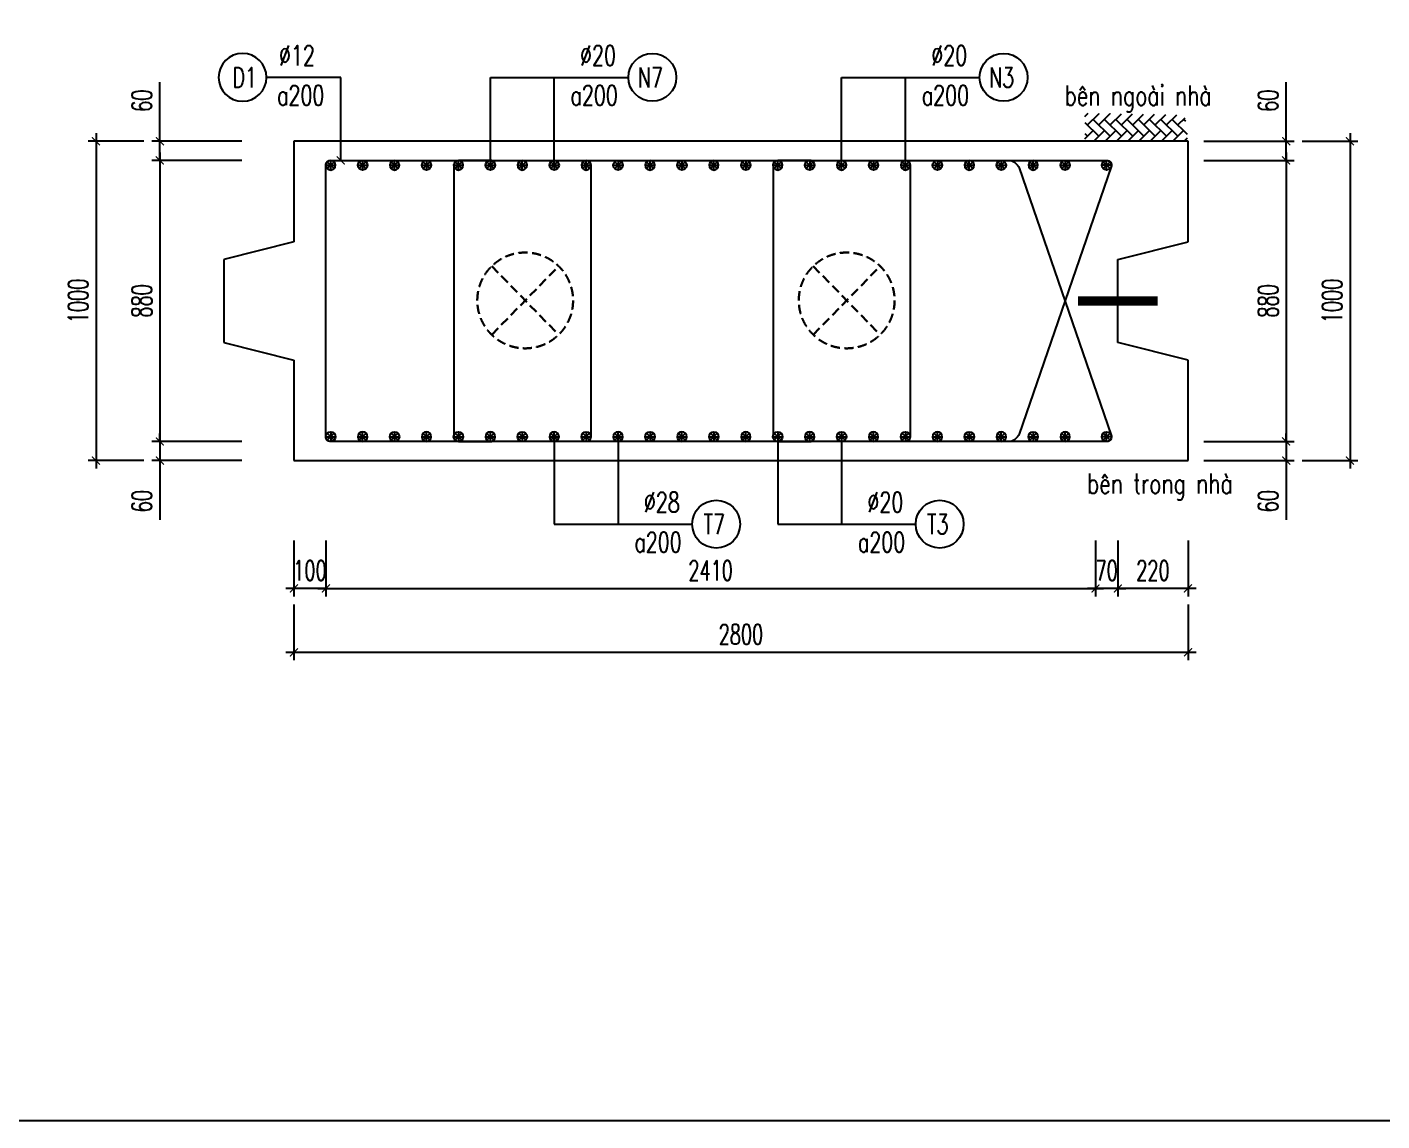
# Model space of a CAD drawing. Header units: millimetres. Extents: x -143483 to 1166745, y -1448440 to -1202244.
# Drawn here: x 178304 to 195275, y -1269879 to -1256179 of the extents above; entities that cross this region are included whole.
import ezdxf
from ezdxf.enums import TextEntityAlignment as Align

# ---------------------------------------------------------------- set-up
doc = ezdxf.new("R2010")
doc.units = ezdxf.units.MM
doc.header["$LTSCALE"] = 30
doc.header["$PDMODE"] = 3
doc.linetypes.add('DASHED', pattern=[19.05, 12.7, -6.35])
doc.layers.get('0').update_dxf_attribs({"lineweight": 9})
doc.layers.get('Defpoints').update_dxf_attribs({"lineweight": 9})
for name, color, linetype in [('ccu11-Cotthep', 9, 'Continuous'), ('ccu11-Dim', 8, 'Continuous'), ('ccu11-Hatch', 8, 'Continuous'), ('ccu11-Text', 31, 'Continuous'), ('ccu11-Thay', 7, 'Continuous'), ('ccu11-Thep', 4, 'Continuous'), ('ccu11-Thep doc', 4, 'Continuous'), ('ccu11-Thepdai', 6, 'Continuous')]:
    doc.layers.add(name, color=color, linetype=linetype)
doc.layers.add('ccu11-Khuat', color=9, linetype='DASHED', lineweight=30)
doc.layers.add('Vicom_thep doc', color=1, linetype='Continuous', lineweight=35)
doc.styles.add('ccu11-dim', font='vnsimli.shx', dxfattribs={"width": 0.65, "bigfont": 'bigfont.shx'})
doc.styles.add('ccu11-vnsimli', font='vnsimli.shx', dxfattribs={"width": 0.8, "bigfont": 'vns.shx'})
doc.styles.add('ccu11-vnsimple', font='vnsimple.shx', dxfattribs={"bigfont": 'bigfont.shx'})
doc.styles.add('ccu11_simli', font='vnsimli.shx', dxfattribs={"width": 0.8})
doc.dimstyles.new('ccu11-100', dxfattribs={"dimscale": 100, "dimtxt": 2.5, "dimasz": 1, "dimexe": 1, "dimexo": 2, "dimgap": 1, "dimtad": 1, "dimdec": 0, "dimdsep": 46, "dimtxsty": 'ccu11-dim', "dimblk": 'ARCHTICK', "dimcen": -1, "dimdle": 1, "dimclrd": 256, "dimclre": 256, "dimclrt": 3, "dimadec": 0, "dimazin": 2, "dimtfac": 0.1, "dimtdec": 0, "dimtmove": 0, "dimatfit": 1, "dimldrblk": 'ARCHTICK', "dimfxl": 0, "dimtvp": 0.833333, "dimtolj": 1, "dimtzin": 12, "dimarcsym": 0})
doc.dimstyles.new('ccu11-100x4', dxfattribs={"dimscale": 100, "dimtxt": 2.5, "dimasz": 1, "dimexe": 1, "dimexo": 2, "dimgap": 1, "dimtad": 1, "dimdec": 0, "dimlfac": 0.25, "dimdsep": 46, "dimtxsty": 'ccu11-dim', "dimblk": 'ARCHTICK', "dimcen": -1, "dimdle": 1, "dimclrd": 256, "dimclre": 256, "dimclrt": 3, "dimadec": 0, "dimazin": 2, "dimtfac": 0.1, "dimtdec": 0, "dimtmove": 0, "dimatfit": 1, "dimldrblk": 'ARCHTICK', "dimfxl": 0, "dimtvp": 0.833333, "dimtolj": 1, "dimtzin": 12, "dimarcsym": 0})

# ---------------------------------------------------------------- blocks, each defined once
blk = doc.blocks.new('MCT')
at = {"ltscale": 0.005}
for p, q in [((-0.49, 0), (0.49, 0)), ((0.35, -0.35), (-0.35, 0.35)), ((-0.35, -0.35), (0.35, 0.35)), ((0, -0.49), (0, 0.49))]:
    blk.add_line(p, q, dxfattribs=at)
blk.add_circle((0, 0), 0.492, dxfattribs=at)
blk = doc.blocks.new('*U2109')
at = {"layer": 'ccu11-Thep doc', "xscale": -121.9200000001001, "yscale": 121.9200000001001, "zscale": 121.92, "rotation": 270}
blk.add_blockref('MCT', (0, 0), dxfattribs=at)
blk = doc.blocks.new('*U2110')
at = {"layer": 'ccu11-Thep doc', "color": 0, "linetype": 'ByBlock', "lineweight": -2, "transparency": 16777216}
for p in [(0, 0), (800, 0), (1600, 0), (2400, 0), (3200, 0), (4000, 0), (4800, 0), (5600, 0), (6400, 0), (7200, 0), (8000, 0), (8800, 0)]:
    blk.add_blockref('*U2109', p, dxfattribs=at)
blk = doc.blocks.new('*U2111')
at = {"layer": 'ccu11-Thep doc', "xscale": -121.9200000001001, "yscale": 121.9200000001001, "zscale": 121.92, "rotation": 270}
blk.add_blockref('MCT', (0, 0), dxfattribs=at)
blk = doc.blocks.new('*U2112')
at = {"layer": 'ccu11-Thep doc', "color": 0, "linetype": 'ByBlock', "lineweight": -2, "transparency": 16777216}
for p in [(0, 0), (800, 0), (1600, 0), (2400, 0), (3200, 0), (4000, 0), (4800, 0), (5600, 0), (6400, 0), (7200, 0), (8000, 0), (8800, 0)]:
    blk.add_blockref('*U2111', p, dxfattribs=at)
blk = doc.blocks.new('_ARCHTICK')
at = {"color": 0, "linetype": 'ByBlock', "const_width": 0.15}
blk.add_lwpolyline([(-0.5, -0.5), (0.5, 0.5)], dxfattribs=at)
blk = doc.blocks.new('*D2561')
at = {"layer": 'ccu11-Dim', "linetype": 'ByBlock', "lineweight": -2, "ltscale": 30, "transparency": 16777216}
for p, q in [((179967, -1257609), (179967, -1256870)), ((180995, -1257609), (179867, -1257609)), ((179967, -1257849), (179967, -1257609)), ((180995, -1257849), (179867, -1257849)), ((179967, -1257849), (179967, -1257949))]:
    blk.add_line(p, q, dxfattribs=at)
at = {"layer": 'Defpoints', "color": 0, "linetype": 'ByBlock', "ltscale": 30, "transparency": 16777216}
for p in [(181195, -1257609), (179967, -1257849), (181195, -1257849)]:
    blk.add_point(p, dxfattribs=at)
at = {"layer": 'ccu11-Dim', "linetype": 'ByBlock', "lineweight": -2, "ltscale": 30, "transparency": 16777216, "xscale": 100, "yscale": 100, "zscale": 100}
for p, rotation in [((179967, -1257609), 270), ((179967, -1257849), 90)]:
    blk.add_blockref('_ARCHTICK', p, dxfattribs=dict(at, rotation=rotation))
at = {"layer": 'ccu11-Dim', "color": 3, "linetype": 'ByBlock', "ltscale": 30, "transparency": 16777216, "insert": (179742, -1257101), "char_height": 250, "attachment_point": 5, "rotation": 90, "style": 'ccu11-dim'}
blk.add_mtext('\\A1;60', dxfattribs=at)
blk = doc.blocks.new('*D2562')
at = {"layer": 'ccu11-Dim', "linetype": 'ByBlock', "lineweight": -2, "ltscale": 30, "transparency": 16777216}
for p, q in [((180995, -1257849), (179867, -1257849)), ((179967, -1257749), (179967, -1261469)), ((180995, -1261369), (179867, -1261369))]:
    blk.add_line(p, q, dxfattribs=at)
at = {"layer": 'Defpoints', "color": 0, "linetype": 'ByBlock', "ltscale": 30, "transparency": 16777216}
for p in [(181195, -1257849), (179967, -1261369), (181195, -1261369)]:
    blk.add_point(p, dxfattribs=at)
at = {"layer": 'ccu11-Dim', "linetype": 'ByBlock', "lineweight": -2, "ltscale": 30, "transparency": 16777216, "xscale": 100, "yscale": 100, "zscale": 100}
for p, rotation in [((179967, -1257849), 90), ((179967, -1261369), 270)]:
    blk.add_blockref('_ARCHTICK', p, dxfattribs=dict(at, rotation=rotation))
at = {"layer": 'ccu11-Dim', "color": 3, "linetype": 'ByBlock', "ltscale": 30, "transparency": 16777216, "insert": (179742, -1259609), "char_height": 250, "attachment_point": 5, "rotation": 90, "style": 'ccu11-dim'}
blk.add_mtext('\\A1;880', dxfattribs=at)
blk = doc.blocks.new('*D2563')
at = {"layer": 'ccu11-Dim', "linetype": 'ByBlock', "lineweight": -2, "ltscale": 30, "transparency": 16777216}
for p, q in [((179967, -1261369), (179967, -1261269)), ((180995, -1261369), (179867, -1261369)), ((179967, -1261369), (179967, -1261609)), ((180995, -1261609), (179867, -1261609)), ((179967, -1261609), (179967, -1262349))]:
    blk.add_line(p, q, dxfattribs=at)
at = {"layer": 'Defpoints', "color": 0, "linetype": 'ByBlock', "ltscale": 30, "transparency": 16777216}
for p in [(179967, -1261369), (181195, -1261369), (181195, -1261609)]:
    blk.add_point(p, dxfattribs=at)
at = {"layer": 'ccu11-Dim', "linetype": 'ByBlock', "lineweight": -2, "ltscale": 30, "transparency": 16777216, "xscale": 100, "yscale": 100, "zscale": 100}
for p, rotation in [((179967, -1261369), 270), ((179967, -1261609), 90)]:
    blk.add_blockref('_ARCHTICK', p, dxfattribs=dict(at, rotation=rotation))
at = {"layer": 'ccu11-Dim', "color": 3, "linetype": 'ByBlock', "ltscale": 30, "transparency": 16777216, "insert": (179742, -1262117), "char_height": 250, "attachment_point": 5, "rotation": 90, "style": 'ccu11-dim'}
blk.add_mtext('\\A1;60', dxfattribs=at)
blk = doc.blocks.new('*D2564')
at = {"layer": 'ccu11-Dim', "linetype": 'ByBlock', "lineweight": -2, "ltscale": 30, "transparency": 16777216}
for p, q in [((179167, -1257509), (179167, -1261709)), ((179767, -1257609), (179067, -1257609)), ((179767, -1261609), (179067, -1261609))]:
    blk.add_line(p, q, dxfattribs=at)
at = {"layer": 'Defpoints', "color": 0, "linetype": 'ByBlock', "ltscale": 30, "transparency": 16777216}
for p in [(179967, -1257609), (179167, -1261609), (179967, -1261609)]:
    blk.add_point(p, dxfattribs=at)
at = {"layer": 'ccu11-Dim', "linetype": 'ByBlock', "lineweight": -2, "ltscale": 30, "transparency": 16777216, "xscale": 100, "yscale": 100, "zscale": 100}
for p, rotation in [((179167, -1257609), 90), ((179167, -1261609), 270)]:
    blk.add_blockref('_ARCHTICK', p, dxfattribs=dict(at, rotation=rotation))
at = {"layer": 'ccu11-Dim', "color": 3, "linetype": 'ByBlock', "ltscale": 30, "transparency": 16777216, "insert": (178942, -1259609), "char_height": 250, "attachment_point": 5, "rotation": 90, "style": 'ccu11-dim'}
blk.add_mtext('\\A1;1000', dxfattribs=at)
blk = doc.blocks.new('*D2565')
at = {"layer": 'ccu11-Dim', "linetype": 'ByBlock', "lineweight": -2, "ltscale": 30, "transparency": 16777216}
for p, q in [((191966, -1262610), (191966, -1263310)), ((192846, -1262610), (192846, -1263310)), ((192946, -1263210), (191866, -1263210))]:
    blk.add_line(p, q, dxfattribs=at)
at = {"layer": 'Defpoints', "color": 0, "linetype": 'ByBlock', "ltscale": 30, "transparency": 16777216}
for p in [(191966, -1262410), (192846, -1262410), (191966, -1263210)]:
    blk.add_point(p, dxfattribs=at)
at = {"layer": 'ccu11-Dim', "linetype": 'ByBlock', "lineweight": -2, "ltscale": 30, "transparency": 16777216, "xscale": 100, "yscale": 100, "zscale": 100, "rotation": 180}
blk.add_blockref('_ARCHTICK', (191966, -1263210), dxfattribs=at)
at = {"layer": 'ccu11-Dim', "linetype": 'ByBlock', "lineweight": -2, "ltscale": 30, "transparency": 16777216, "xscale": 100, "yscale": 100, "zscale": 100}
blk.add_blockref('_ARCHTICK', (192846, -1263210), dxfattribs=at)
at = {"layer": 'ccu11-Dim', "color": 3, "linetype": 'ByBlock', "ltscale": 30, "transparency": 16777216, "insert": (192406, -1262985), "char_height": 250, "attachment_point": 5, "style": 'ccu11-dim'}
blk.add_mtext('\\A1;220', dxfattribs=at)
blk = doc.blocks.new('*D2566')
at = {"layer": 'ccu11-Dim', "linetype": 'ByBlock', "lineweight": -2, "ltscale": 30, "transparency": 16777216}
for p, q in [((181646, -1263410), (181646, -1264110)), ((192846, -1263410), (192846, -1264110)), ((181546, -1264010), (192946, -1264010))]:
    blk.add_line(p, q, dxfattribs=at)
at = {"layer": 'Defpoints', "color": 0, "linetype": 'ByBlock', "ltscale": 30, "transparency": 16777216}
for p in [(181646, -1263210), (192846, -1263210), (192846, -1264010)]:
    blk.add_point(p, dxfattribs=at)
at = {"layer": 'ccu11-Dim', "linetype": 'ByBlock', "lineweight": -2, "ltscale": 30, "transparency": 16777216, "xscale": 100, "yscale": 100, "zscale": 100, "rotation": 180}
blk.add_blockref('_ARCHTICK', (181646, -1264010), dxfattribs=at)
at = {"layer": 'ccu11-Dim', "linetype": 'ByBlock', "lineweight": -2, "ltscale": 30, "transparency": 16777216, "xscale": 100, "yscale": 100, "zscale": 100}
blk.add_blockref('_ARCHTICK', (192846, -1264010), dxfattribs=at)
at = {"layer": 'ccu11-Dim', "color": 3, "linetype": 'ByBlock', "ltscale": 30, "transparency": 16777216, "insert": (187246, -1263785), "char_height": 250, "attachment_point": 5, "style": 'ccu11-dim'}
blk.add_mtext('\\A1;2800', dxfattribs=at)
blk = doc.blocks.new('*D2567')
at = {"layer": 'ccu11-Dim', "linetype": 'ByBlock', "lineweight": -2, "ltscale": 30, "transparency": 16777216}
for p, q in [((191686, -1262610), (191686, -1263310)), ((191966, -1262610), (191966, -1263310)), ((191686, -1263210), (191586, -1263210)), ((191966, -1263210), (191686, -1263210)), ((191966, -1263210), (192066, -1263210))]:
    blk.add_line(p, q, dxfattribs=at)
at = {"layer": 'Defpoints', "color": 0, "linetype": 'ByBlock', "ltscale": 30, "transparency": 16777216}
for p in [(191686, -1262410), (191966, -1262410), (191686, -1263210)]:
    blk.add_point(p, dxfattribs=at)
at = {"layer": 'ccu11-Dim', "linetype": 'ByBlock', "lineweight": -2, "ltscale": 30, "transparency": 16777216, "xscale": 100, "yscale": 100, "zscale": 100}
blk.add_blockref('_ARCHTICK', (191686, -1263210), dxfattribs=at)
at = {"layer": 'ccu11-Dim', "linetype": 'ByBlock', "lineweight": -2, "ltscale": 30, "transparency": 16777216, "xscale": 100, "yscale": 100, "zscale": 100, "rotation": 180}
blk.add_blockref('_ARCHTICK', (191966, -1263210), dxfattribs=at)
at = {"layer": 'ccu11-Dim', "color": 3, "linetype": 'ByBlock', "ltscale": 30, "transparency": 16777216, "insert": (191826, -1262985), "char_height": 250, "attachment_point": 5, "style": 'ccu11-dim'}
blk.add_mtext('\\A1;70', dxfattribs=at)
blk = doc.blocks.new('*D2568')
at = {"layer": 'ccu11-Dim', "linetype": 'ByBlock', "lineweight": -2, "ltscale": 30, "transparency": 16777216}
for p, q in [((182046, -1262610), (182046, -1263310)), ((191686, -1262610), (191686, -1263310)), ((181946, -1263210), (191786, -1263210))]:
    blk.add_line(p, q, dxfattribs=at)
at = {"layer": 'Defpoints', "color": 0, "linetype": 'ByBlock', "ltscale": 30, "transparency": 16777216}
for p in [(182046, -1262410), (191686, -1262410), (191686, -1263210)]:
    blk.add_point(p, dxfattribs=at)
at = {"layer": 'ccu11-Dim', "linetype": 'ByBlock', "lineweight": -2, "ltscale": 30, "transparency": 16777216, "xscale": 100, "yscale": 100, "zscale": 100, "rotation": 180}
blk.add_blockref('_ARCHTICK', (182046, -1263210), dxfattribs=at)
at = {"layer": 'ccu11-Dim', "linetype": 'ByBlock', "lineweight": -2, "ltscale": 30, "transparency": 16777216, "xscale": 100, "yscale": 100, "zscale": 100}
blk.add_blockref('_ARCHTICK', (191686, -1263210), dxfattribs=at)
at = {"layer": 'ccu11-Dim', "color": 3, "linetype": 'ByBlock', "ltscale": 30, "transparency": 16777216, "insert": (186866, -1262985), "char_height": 250, "attachment_point": 5, "style": 'ccu11-dim'}
blk.add_mtext('\\A1;2410', dxfattribs=at)
blk = doc.blocks.new('*D2569')
at = {"layer": 'ccu11-Dim', "linetype": 'ByBlock', "lineweight": -2, "ltscale": 30, "transparency": 16777216}
for p, q in [((181646, -1262610), (181646, -1263310)), ((182046, -1262610), (182046, -1263310)), ((181646, -1263210), (181546, -1263210)), ((182046, -1263210), (181646, -1263210)), ((182046, -1263210), (182146, -1263210))]:
    blk.add_line(p, q, dxfattribs=at)
at = {"layer": 'Defpoints', "color": 0, "linetype": 'ByBlock', "ltscale": 30, "transparency": 16777216}
for p in [(181646, -1262410), (182046, -1262410), (181646, -1263210)]:
    blk.add_point(p, dxfattribs=at)
at = {"layer": 'ccu11-Dim', "linetype": 'ByBlock', "lineweight": -2, "ltscale": 30, "transparency": 16777216, "xscale": 100, "yscale": 100, "zscale": 100}
blk.add_blockref('_ARCHTICK', (181646, -1263210), dxfattribs=at)
at = {"layer": 'ccu11-Dim', "linetype": 'ByBlock', "lineweight": -2, "ltscale": 30, "transparency": 16777216, "xscale": 100, "yscale": 100, "zscale": 100, "rotation": 180}
blk.add_blockref('_ARCHTICK', (182046, -1263210), dxfattribs=at)
at = {"layer": 'ccu11-Dim', "color": 3, "linetype": 'ByBlock', "ltscale": 30, "transparency": 16777216, "insert": (181846, -1262985), "char_height": 250, "attachment_point": 5, "style": 'ccu11-dim'}
blk.add_mtext('\\A1;100', dxfattribs=at)
blk = doc.blocks.new('SHD')
at = {"layer": 'ccu11-Cotthep'}
blk.add_circle((300, 0), 300, dxfattribs=at)
at = {"layer": 'ccu11-Cotthep', "color": 31, "style": 'ccu11_simli', "width": 0.8}
blk.add_attdef('DK', text='', height=250, dxfattribs=at).set_placement((-101, 65), align=Align.BOTTOM_RIGHT)
blk.add_attdef('KH', text='', height=250, dxfattribs=at).set_placement((300, 0), align=Align.MIDDLE)
blk.add_attdef('KC', text='', height=250, dxfattribs=at).set_placement((-101, -142), align=Align.TOP_RIGHT)
blk = doc.blocks.new('*D2531')
at = {"layer": 'ccu11-Dim', "linetype": 'ByBlock', "lineweight": -2, "ltscale": 30, "transparency": 16777216}
for p, q in [((194075, -1257609), (194075, -1256870)), ((193046, -1257609), (194175, -1257609)), ((194075, -1257849), (194075, -1257609)), ((193046, -1257849), (194175, -1257849)), ((194075, -1257849), (194075, -1257949))]:
    blk.add_line(p, q, dxfattribs=at)
at = {"layer": 'Defpoints', "color": 0, "linetype": 'ByBlock', "ltscale": 30, "transparency": 16777216}
for p in [(192846, -1257609), (192846, -1257849), (194075, -1257849)]:
    blk.add_point(p, dxfattribs=at)
at = {"layer": 'ccu11-Dim', "linetype": 'ByBlock', "lineweight": -2, "ltscale": 30, "transparency": 16777216, "xscale": 100, "yscale": 100, "zscale": 100}
for p, rotation in [((194075, -1257609), 270), ((194075, -1257849), 90)]:
    blk.add_blockref('_ARCHTICK', p, dxfattribs=dict(at, rotation=rotation))
at = {"layer": 'ccu11-Dim', "color": 3, "linetype": 'ByBlock', "ltscale": 30, "transparency": 16777216, "insert": (193850, -1257101), "char_height": 250, "attachment_point": 5, "rotation": 90, "style": 'ccu11-dim'}
blk.add_mtext('\\A1;60', dxfattribs=at)
blk = doc.blocks.new('*D2532')
at = {"layer": 'ccu11-Dim', "linetype": 'ByBlock', "lineweight": -2, "ltscale": 30, "transparency": 16777216}
for p, q in [((193046, -1257849), (194175, -1257849)), ((194075, -1257749), (194075, -1261469)), ((193046, -1261369), (194175, -1261369))]:
    blk.add_line(p, q, dxfattribs=at)
at = {"layer": 'Defpoints', "color": 0, "linetype": 'ByBlock', "ltscale": 30, "transparency": 16777216}
for p in [(192846, -1257849), (192846, -1261369), (194075, -1261369)]:
    blk.add_point(p, dxfattribs=at)
at = {"layer": 'ccu11-Dim', "linetype": 'ByBlock', "lineweight": -2, "ltscale": 30, "transparency": 16777216, "xscale": 100, "yscale": 100, "zscale": 100}
for p, rotation in [((194075, -1257849), 90), ((194075, -1261369), 270)]:
    blk.add_blockref('_ARCHTICK', p, dxfattribs=dict(at, rotation=rotation))
at = {"layer": 'ccu11-Dim', "color": 3, "linetype": 'ByBlock', "ltscale": 30, "transparency": 16777216, "insert": (193850, -1259609), "char_height": 250, "attachment_point": 5, "rotation": 90, "style": 'ccu11-dim'}
blk.add_mtext('\\A1;880', dxfattribs=at)
blk = doc.blocks.new('*D2533')
at = {"layer": 'ccu11-Dim', "linetype": 'ByBlock', "lineweight": -2, "ltscale": 30, "transparency": 16777216}
for p, q in [((194075, -1261369), (194075, -1261269)), ((193046, -1261369), (194175, -1261369)), ((194075, -1261369), (194075, -1261609)), ((193046, -1261609), (194175, -1261609)), ((194075, -1261609), (194075, -1262349))]:
    blk.add_line(p, q, dxfattribs=at)
at = {"layer": 'Defpoints', "color": 0, "linetype": 'ByBlock', "ltscale": 30, "transparency": 16777216}
for p in [(192846, -1261369), (194075, -1261369), (192846, -1261609)]:
    blk.add_point(p, dxfattribs=at)
at = {"layer": 'ccu11-Dim', "linetype": 'ByBlock', "lineweight": -2, "ltscale": 30, "transparency": 16777216, "xscale": 100, "yscale": 100, "zscale": 100}
for p, rotation in [((194075, -1261369), 270), ((194075, -1261609), 90)]:
    blk.add_blockref('_ARCHTICK', p, dxfattribs=dict(at, rotation=rotation))
at = {"layer": 'ccu11-Dim', "color": 3, "linetype": 'ByBlock', "ltscale": 30, "transparency": 16777216, "insert": (193850, -1262117), "char_height": 250, "attachment_point": 5, "rotation": 90, "style": 'ccu11-dim'}
blk.add_mtext('\\A1;60', dxfattribs=at)
blk = doc.blocks.new('*D2534')
at = {"layer": 'ccu11-Dim', "linetype": 'ByBlock', "lineweight": -2, "ltscale": 30, "transparency": 16777216}
for p, q in [((194875, -1257509), (194875, -1261709)), ((194275, -1257609), (194975, -1257609)), ((194275, -1261609), (194975, -1261609))]:
    blk.add_line(p, q, dxfattribs=at)
at = {"layer": 'Defpoints', "color": 0, "linetype": 'ByBlock', "ltscale": 30, "transparency": 16777216}
for p in [(194075, -1257609), (194075, -1261609), (194875, -1261609)]:
    blk.add_point(p, dxfattribs=at)
at = {"layer": 'ccu11-Dim', "linetype": 'ByBlock', "lineweight": -2, "ltscale": 30, "transparency": 16777216, "xscale": 100, "yscale": 100, "zscale": 100}
for p, rotation in [((194875, -1257609), 90), ((194875, -1261609), 270)]:
    blk.add_blockref('_ARCHTICK', p, dxfattribs=dict(at, rotation=rotation))
at = {"layer": 'ccu11-Dim', "color": 3, "linetype": 'ByBlock', "ltscale": 30, "transparency": 16777216, "insert": (194650, -1259609), "char_height": 250, "attachment_point": 5, "rotation": 90, "style": 'ccu11-dim'}
blk.add_mtext('\\A1;1000', dxfattribs=at)
blk = doc.blocks.new('ccu11_block_thep')
at = {"layer": 'ccu11-Thep', "color": 3}
for p, q in [((-0.4, 0), (0.4, 0)), ((-0.28, 0.28), (0.28, -0.28)), ((0.28, 0.28), (-0.28, -0.28)), ((0, 0.4), (0, -0.4))]:
    blk.add_line(p, q, dxfattribs=at)
at = {"layer": 'ccu11-Thep', "color": 1, "const_width": 0.0667}
blk.add_lwpolyline([(-0.4, 0, 1), (0.4, 0, 1), (-0.4, 0, 1)], format="xyb", dxfattribs=at)
at = {"layer": 'ccu11-Thep', "color": 1}
blk.add_circle((0, 0), 0.4, dxfattribs=at)
blk = doc.blocks.new('*U2113')
at = {"layer": 'Vicom_thep doc', "xscale": -150, "yscale": 150, "zscale": 150, "rotation": 180}
blk.add_blockref('ccu11_block_thep', (0, 0), dxfattribs=at)
blk = doc.blocks.new('*U2114')
at = {"layer": 'ccu11-Thep doc', "color": 0, "linetype": 'ByBlock', "lineweight": -2, "transparency": 16777216}
for p in [(0, 0), (800, 0), (1600, 0), (2400, 0), (3200, 0), (4000, 0), (4800, 0), (5600, 0), (6400, 0), (7200, 0), (8000, 0), (8800, 0)]:
    blk.add_blockref('*U2113', p, dxfattribs=at)
blk = doc.blocks.new('*U2115')
at = {"layer": 'Vicom_thep doc', "xscale": -150, "yscale": 150, "zscale": 150, "rotation": 180}
blk.add_blockref('ccu11_block_thep', (0, 0), dxfattribs=at)
blk = doc.blocks.new('*U2116')
at = {"layer": 'ccu11-Thep doc', "color": 0, "linetype": 'ByBlock', "lineweight": -2, "transparency": 16777216}
for p in [(0, 0), (800, 0), (1600, 0), (2400, 0), (3200, 0), (4000, 0), (4800, 0), (5600, 0), (6400, 0), (7200, 0), (8000, 0), (8800, 0)]:
    blk.add_blockref('*U2115', p, dxfattribs=at)

msp = doc.modelspace()

# ---------------------------------------------------------------- hatches: boundary and pattern name
at = {"layer": 'ccu11-Hatch', "ltscale": 10}
h = msp.add_hatch(dxfattribs=at)
h.set_pattern_fill('AR-HBONE', color=256, scale=25, angle=270, style=0)
h.set_pattern_definition([(45, (-3070296.38, 518846.83), (141.4213562, 4e-14), [300, -100]), (315, (-3070225.67, 518917.54), (141.4213562, 4e-14), [300, -100])])
h.paths.add_polyline_path([(191554.12, -1257256.63), (191554.12, -1257609.36), (192846.48, -1257609.36), (192803.62, -1257278.06)])

# ---------------------------------------------------------------- linework, layer by layer
at = {"layer": 'ccu11-Khuat', "ltscale": 0.3}
for p, q in [((184123.9, -1259173.65), (184962.13, -1260032.35)), ((184123.9, -1260032.35), (184962.13, -1259173.65)), ((188151.13, -1259173.65), (188989.37, -1260032.35)), ((188151.13, -1260032.35), (188989.37, -1259173.65))]:
    msp.add_line(p, q, dxfattribs=at)
for centre in [(184543.02, -1259603), (188570.25, -1259603)]:
    msp.add_circle(centre, 600, dxfattribs=at)
at = {"layer": 'ccu11-Thay'}
for p, q in [((192846.48, -1257609.36), (181646.48, -1257609.36)), ((181646.48, -1257609.36), (181646.48, -1258869.36)), ((192846.48, -1258869.36), (192846.48, -1257609.36)), ((181646.48, -1258869.36), (180766.71, -1259089.36)), ((191966.71, -1259089.36), (192846.48, -1258869.36)), ((180766.71, -1259089.36), (180766.71, -1260129.36)), ((191966.71, -1260129.36), (191966.71, -1259089.36)), ((180766.71, -1260129.36), (181646.48, -1260349.36)), ((192846.48, -1260349.36), (191966.71, -1260129.36)), ((181646.48, -1260349.36), (181646.48, -1261609.36)), ((192846.48, -1261609.36), (192846.48, -1260349.36)), ((181646.48, -1261609.36), (192846.48, -1261609.36))]:
    msp.add_line(p, q, dxfattribs=at)
msp.add_lwpolyline([(167046.73, -1210408.39), (251146.73, -1210408.39), (251146.73, -1269879.11), (167046.73, -1269879.11)], close=True, dxfattribs=at)
at = {"layer": 'ccu11-Thep', "const_width": 120}
msp.add_lwpolyline([(191466.48, -1259609.36), (192466.48, -1259609.36)], dxfattribs=at)
at = {"layer": 'ccu11-Thepdai'}
for points in [[(189898.27, -1257849.36), (190618.74, -1257849.36, -0.23620228), (190730.51, -1257942.11), (191884.39, -1261288.86, -0.5204497), (191828, -1261369.36), (182096.48, -1261369.36, -0.41421356), (182046.48, -1261319.36), (182046.48, -1257899.36, -0.41421356), (182096.48, -1257849.36), (191828, -1257849.36, -0.5204497), (191884.39, -1257929.86), (190730.51, -1261276.61, -0.23620228), (190618.74, -1261369.36), (189898.27, -1261369.36)], [(184127.16, -1257849.36), (183707.16, -1257849.36, 0.41421356), (183647.16, -1257909.36), (183647.16, -1261309.36, 0.41421356), (183707.16, -1261369.36), (184127.16, -1261369.36)], [(184887.16, -1257849.36), (185307.16, -1257849.36, -0.41421356), (185367.16, -1257909.36), (185367.16, -1261309.36, -0.41421356), (185307.16, -1261369.36), (184887.16, -1261369.36)], [(188127.16, -1257849.36), (187707.16, -1257849.36, 0.41421356), (187647.16, -1257909.36), (187647.16, -1261309.36, 0.41421356), (187707.16, -1261369.36), (188127.16, -1261369.36)], [(188887.16, -1257849.36), (189307.16, -1257849.36, -0.41421356), (189367.16, -1257909.36), (189367.16, -1261309.36, -0.41421356), (189307.16, -1261369.36), (188887.16, -1261369.36)]]:
    msp.add_lwpolyline(points, format="xyb", dxfattribs=at)

# ---------------------------------------------------------------- block references
at = {"layer": 'ccu11-Cotthep'}
ref = msp.add_blockref('SHD', (181302.64, -1256809), dxfattribs=dict(at, xscale=-1))
ref.add_attrib('KH', 'D1', dxfattribs={"color": 31, "height": 250, "style": 'ccu11-vnsimple', "width": 0.7}).set_placement((181027.64, -1256809), align=Align.MIDDLE_CENTER)
ref.add_attrib('KC', 'a200', dxfattribs={"color": 31, "height": 250, "style": 'ccu11-vnsimple', "width": 0.7}).set_placement((181731.22, -1256909), align=Align.TOP_CENTER)
ref.add_attrib('DK', '`12', dxfattribs={"color": 31, "height": 250, "style": 'ccu11-vnsimple', "width": 0.7}).set_placement((181683.43, -1256734), align=Align.BOTTOM_CENTER)
ref = msp.add_blockref('SHD', (185835.48, -1256809), dxfattribs=at)
ref.add_attrib('KH', 'N7', dxfattribs={"color": 31, "height": 250, "style": 'ccu11-vnsimple', "width": 0.7}).set_placement((186110.48, -1256809), align=Align.MIDDLE_CENTER)
ref.add_attrib('KC', 'a200', dxfattribs={"color": 31, "height": 250, "style": 'ccu11-vnsimple', "width": 0.7}).set_placement((185406.9, -1256909), align=Align.TOP_CENTER)
ref.add_attrib('DK', '`20', dxfattribs={"color": 31, "height": 250, "style": 'ccu11-vnsimple', "width": 0.7}).set_placement((185454.69, -1256734), align=Align.BOTTOM_CENTER)
ref = msp.add_blockref('SHD', (190235.48, -1256809), dxfattribs=at)
ref.add_attrib('KH', 'N3', dxfattribs={"color": 31, "height": 250, "style": 'ccu11-vnsimple', "width": 0.7}).set_placement((190510.48, -1256809), align=Align.MIDDLE_CENTER)
ref.add_attrib('KC', 'a200', dxfattribs={"color": 31, "height": 250, "style": 'ccu11-vnsimple', "width": 0.7}).set_placement((189806.9, -1256909), align=Align.TOP_CENTER)
ref.add_attrib('DK', '`20', dxfattribs={"color": 31, "height": 250, "style": 'ccu11-vnsimple', "width": 0.7}).set_placement((189854.69, -1256734), align=Align.BOTTOM_CENTER)
ref = msp.add_blockref('SHD', (186635.48, -1262404.72), dxfattribs=at)
ref.add_attrib('KH', 'T7', dxfattribs={"color": 31, "height": 250, "style": 'ccu11-vnsimple', "width": 0.7}).set_placement((186910.48, -1262404.72), align=Align.MIDDLE_CENTER)
ref.add_attrib('KC', 'a200', dxfattribs={"color": 31, "height": 250, "style": 'ccu11-vnsimple', "width": 0.7}).set_placement((186206.9, -1262504.72), align=Align.TOP_CENTER)
ref.add_attrib('DK', '`28', dxfattribs={"color": 31, "height": 250, "style": 'ccu11-vnsimple', "width": 0.7}).set_placement((186254.69, -1262329.72), align=Align.BOTTOM_CENTER)
ref = msp.add_blockref('SHD', (189435.48, -1262404.72), dxfattribs=at)
ref.add_attrib('KH', 'T3', dxfattribs={"color": 31, "height": 250, "style": 'ccu11-vnsimple', "width": 0.7}).set_placement((189710.48, -1262404.72), align=Align.MIDDLE_CENTER)
ref.add_attrib('KC', 'a200', dxfattribs={"color": 31, "height": 250, "style": 'ccu11-vnsimple', "width": 0.7}).set_placement((189006.9, -1262504.72), align=Align.TOP_CENTER)
ref.add_attrib('DK', '`20', dxfattribs={"color": 31, "height": 250, "style": 'ccu11-vnsimple', "width": 0.7}).set_placement((189054.69, -1262329.72), align=Align.BOTTOM_CENTER)
at = {"layer": 'ccu11-Thep doc'}
for name, p in [('*U2110', (182106.48, -1257909.36)), ('*U2114', (182506.48, -1261309.36))]:
    msp.add_blockref(name, p, dxfattribs=at)
at = {"layer": 'ccu11-Thep doc', "xscale": -1, "rotation": 180}
for name, p in [('*U2116', (182506.48, -1257909.36)), ('*U2112', (182106.48, -1261309.36))]:
    msp.add_blockref(name, p, dxfattribs=at)
at = {"layer": 'ccu11-Thep doc', "xscale": 121.9200000001001, "yscale": 121.9200000001001, "zscale": 121.9200000001001, "rotation": 90.00000000000001}
for p in [(191826.83, -1257909.36), (191826.83, -1261309.36)]:
    msp.add_blockref('MCT', p, dxfattribs=at)

# ---------------------------------------------------------------- texts
at = {"layer": 'ccu11-Text', "linetype": 'Continuous', "style": 'ccu11-vnsimli', "width": 0.75}
for s, p in [('bªn ngoµi nhµ', (192219.71, -1257161.22)), ('bªn trong nhµ', (192492.49, -1262021.26))]:
    msp.add_text(s, height=250, dxfattribs=at).set_placement(p, align=Align.CENTER)

# ---------------------------------------------------------------- dimensions: what is measured, and where the dimension line sits
at = {"layer": 'ccu11-Dim', "linetype": 'ByBlock', "ltscale": 30}
for base, p1, p2, angle, picture, middle in [((179966.71, -1257849.36), (181195.11, -1257609.36), (181195.11, -1257849.36), 90, '*D2561', (179966.71, -1257101.38)), ((194074.87, -1257849.36), (192846.48, -1257609.36), (192846.48, -1257849.36), 90, '*D2531', (194074.87, -1257101.38)), ((179966.71, -1261369.36), (181195.11, -1261609.36), (181195.11, -1261369.36), 270, '*D2563', (179966.71, -1262117.35)), ((194074.87, -1261369.36), (192846.48, -1261609.36), (192846.48, -1261369.36), 270, '*D2533', (194074.87, -1262117.35))]:
    dim = msp.add_linear_dim(base=base, p1=p1, p2=p2, angle=angle, dimstyle='ccu11-100x4', dxfattribs=at)
    dim.commit()
    dim.dimension.update_dxf_attribs({"geometry": picture, "text_midpoint": middle, "dimtype": 160})
for base, p1, p2, picture, middle in [((179166.71, -1261609.36), (179966.71, -1257609.36), (179966.71, -1261609.36), '*D2564', (178941.71, -1259609.36)), ((194874.87, -1261609.36), (194074.87, -1257609.36), (194074.87, -1261609.36), '*D2534', (194649.87, -1259609.36))]:
    dim = msp.add_linear_dim(base=base, p1=p1, p2=p2, angle=90, dimstyle='ccu11-100x4', dxfattribs=at)
    dim.commit()
    dim.dimension.update_dxf_attribs({"geometry": picture, "text_midpoint": middle})
for base, p1, p2, picture, middle in [((179966.71, -1261369.36), (181195.11, -1257849.36), (181195.11, -1261369.36), '*D2562', (179741.71, -1259609.36)), ((194074.87, -1261369.36), (192846.48, -1257849.36), (192846.48, -1261369.36), '*D2532', (193849.87, -1259609.36))]:
    dim = msp.add_linear_dim(base=base, p1=p1, p2=p2, angle=90, dimstyle='ccu11-100x4', override={"dimtmove": 1}, dxfattribs=at)
    dim.commit()
    dim.dimension.update_dxf_attribs({"geometry": picture, "text_midpoint": middle})
for base, p1, p2, picture, middle in [((181646.48, -1263209.72), (182046.48, -1262409.72), (181646.48, -1262409.72), '*D2569', (181846.48, -1262984.72)), ((191686.48, -1263209.72), (191966.48, -1262409.72), (191686.48, -1262409.72), '*D2567', (191826.48, -1262984.72))]:
    dim = msp.add_linear_dim(base=base, p1=p1, p2=p2, dimstyle='ccu11-100x4', override={"dimtix": 1}, dxfattribs=at)
    dim.commit()
    dim.dimension.update_dxf_attribs({"geometry": picture, "text_midpoint": middle})
for base, p1, p2, picture, middle in [((191686.48, -1263209.72), (182046.48, -1262409.72), (191686.48, -1262409.72), '*D2568', (186866.48, -1262984.72)), ((191966.48, -1263209.72), (192846.48, -1262409.72), (191966.48, -1262409.72), '*D2565', (192406.48, -1262984.72)), ((192846.48, -1264009.72), (181646.48, -1263209.72), (192846.48, -1263209.72), '*D2566', (187246.48, -1263784.72))]:
    dim = msp.add_linear_dim(base=base, p1=p1, p2=p2, dimstyle='ccu11-100x4', dxfattribs=at)
    dim.commit()
    dim.dimension.update_dxf_attribs({"geometry": picture, "text_midpoint": middle})

# ---------------------------------------------------------------- leaders
at = {"layer": 'ccu11-Cotthep', "linetype": 'ByBlock', "ltscale": 30}
msp.add_leader([(182231.64, -1257849.36), (182231.64, -1256809), (181302.64, -1256809)], dimstyle='ccu11-100x4', dxfattribs=at)
at = {"layer": 'ccu11-Cotthep'}
for points in [[(184106.48, -1257909.36), (184106.48, -1256809), (185835.48, -1256809)], [(184906.48, -1257909.36), (184906.48, -1256809), (185835.48, -1256809)], [(188506.48, -1257909.36), (188506.48, -1256809), (190235.48, -1256809)], [(189306.48, -1257909.36), (189306.48, -1256809), (190235.48, -1256809)], [(184906.48, -1261304.36), (184906.48, -1262404.72), (186635.48, -1262404.72)], [(185706.48, -1261304.36), (185706.48, -1262404.72), (186635.48, -1262404.72)], [(187706.48, -1261304.36), (187706.48, -1262404.72), (189435.48, -1262404.72)], [(188506.48, -1261304.36), (188506.48, -1262404.72), (189435.48, -1262404.72)]]:
    msp.add_leader(points, dimstyle='ccu11-100', override={"dimasz": 1.5, "dimgap": 1, "dimtad": 0, "dimldrblk": 'None', "dimfxl": 3, "dimfxlon": 1, "dimtfill": 1, "dimarcsym": 1}, dxfattribs=at)

doc.saveas('drawing.dxf')
